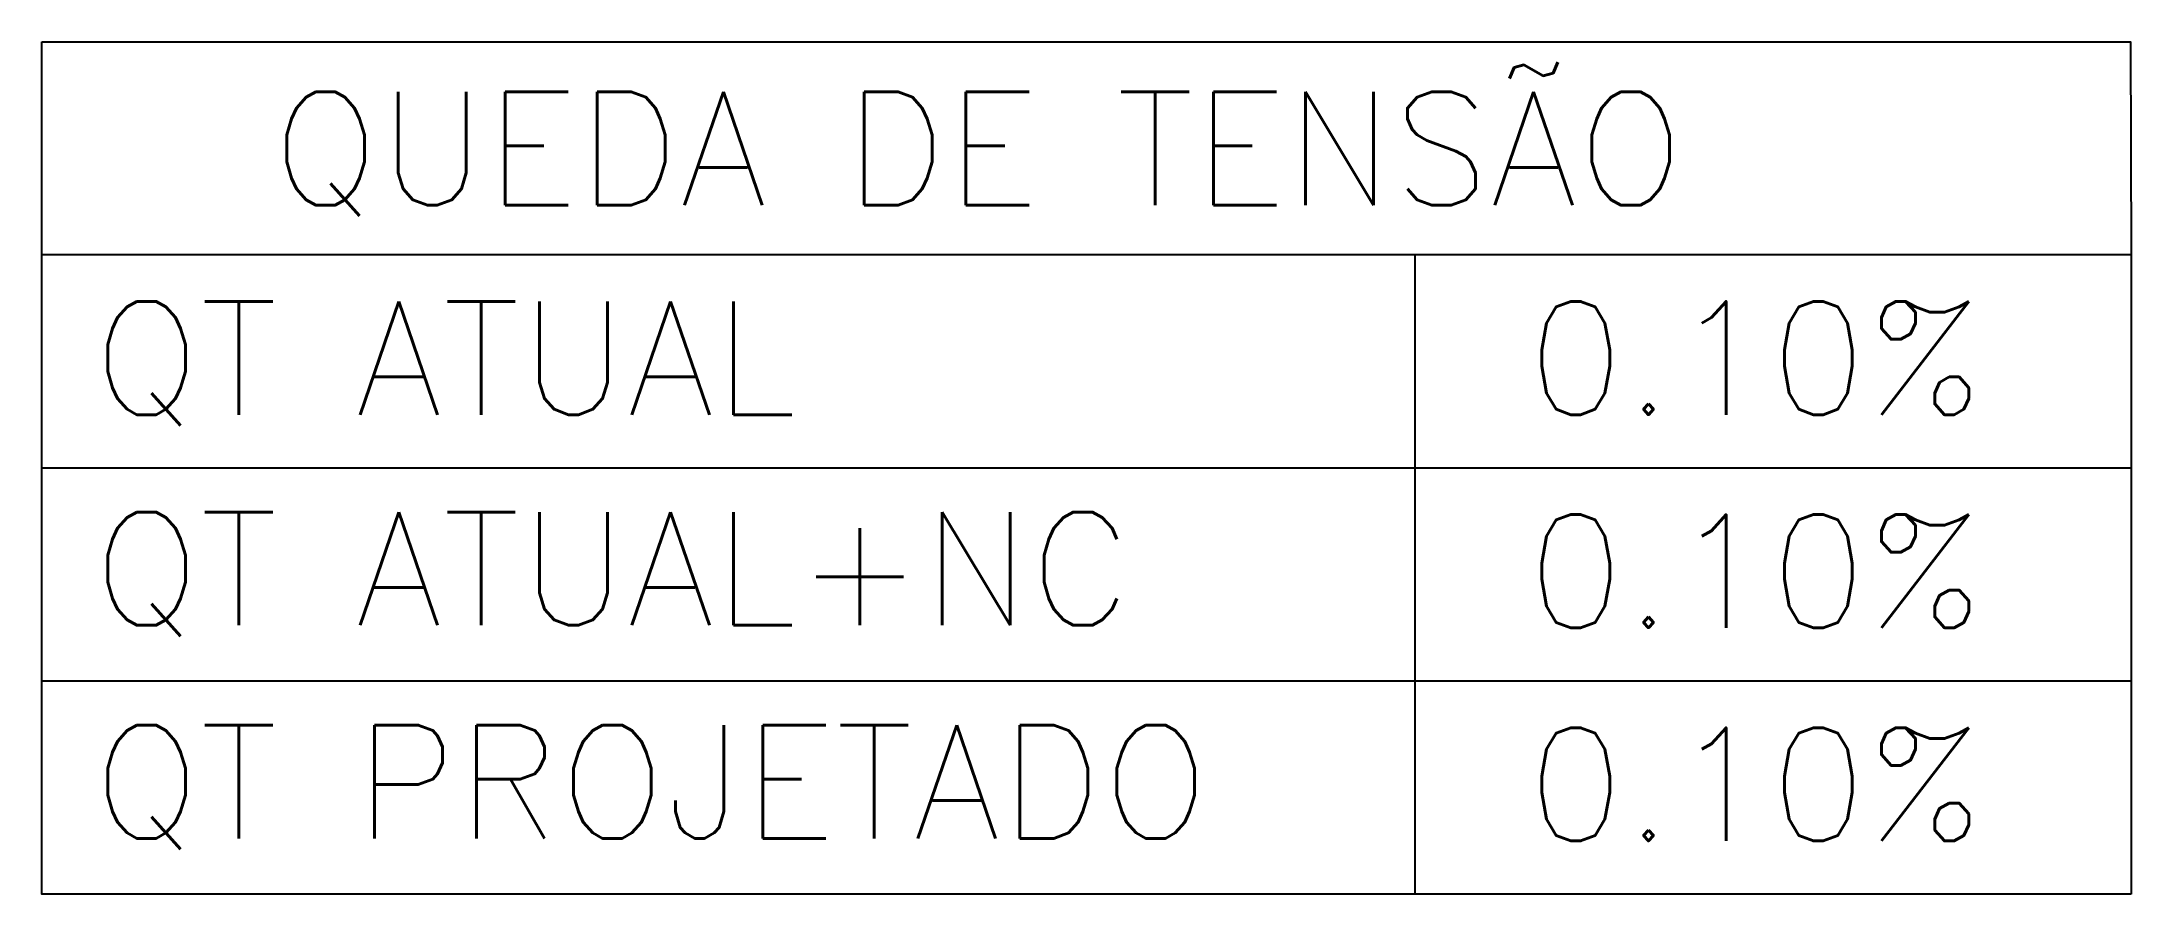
# Model space of a CAD drawing. Header units: millimetres. Extents: x -16.6 to 16.6, y 0 to 13.6.
import ezdxf

# ---------------------------------------------------------------- set-up
doc = ezdxf.new("R2010")
doc.units = ezdxf.units.MM
doc.styles.add('ROMANS', font='ROMANS.shx', dxfattribs={"height": 1.8})

msp = doc.modelspace()

# ---------------------------------------------------------------- linework, layer by layer
at = {"color": 242, "true_color": 0xcd2027}
for p, q in [((16.611, 10.166), (16.611, 0)), ((16.611, 6.777), (-16.611, 6.777)), ((16.611, 3.389), (-16.611, 3.389))]:
    msp.add_line(p, q, dxfattribs=at)
for points in [[(-16.611, 13.554), (16.602, 13.554), (16.611, 10.166), (-16.611, 10.166)], [(16.611, 0), (-16.611, 0), (-16.611, 13.554)], [(5.224, 0), (5.224, 10.166)]]:
    msp.add_lwpolyline(points, dxfattribs=at)

# ---------------------------------------------------------------- texts
at = {"style": 'ROMANS'}
for s, p in [('QUEDA DE TENSÃO', (-12.948, 10.958)), ('QT ATUAL', (-15.794, 7.625)), ('QT ATUAL+NC', (-15.794, 4.276)), ('QT PROJETADO', (-15.794, 0.888))]:
    msp.add_text(s, height=1.8, dxfattribs=at).set_placement(p)
at = {"char_height": 1.8, "width": 9.25714, "attachment_point": 2, "style": 'ROMANS'}
for insert in [(10.633, 9.425), (10.633, 6.037), (10.633, 2.648)]:
    msp.add_mtext('0.10%', dxfattribs=dict(at, insert=insert))

doc.saveas('drawing.dxf')
